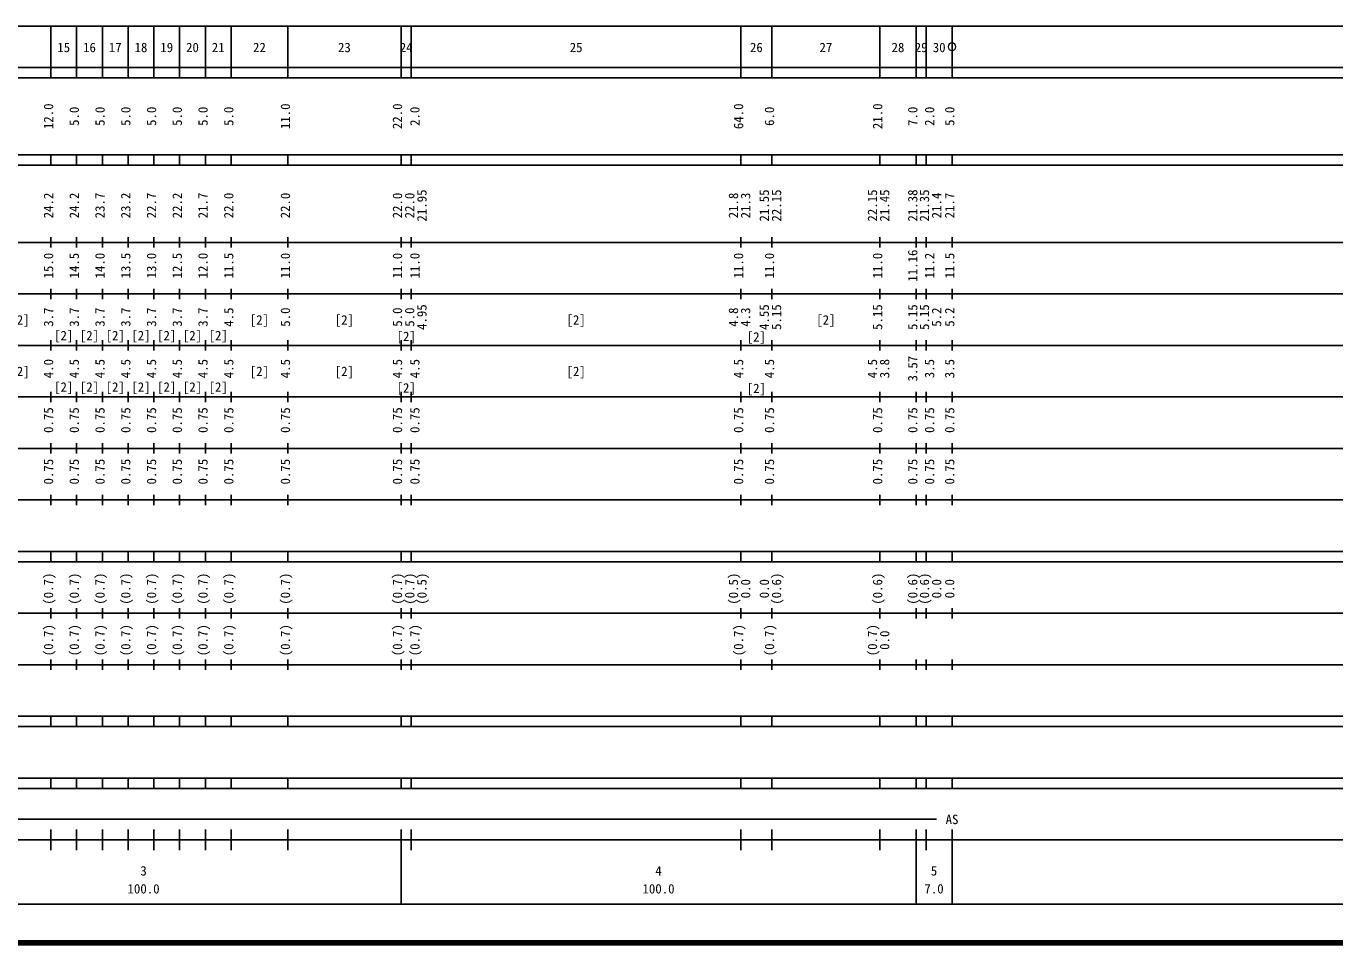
# Model space of a CAD drawing. Units: millimetres on the paper, enlarged 1000 times. Extents: x 40000 to 680000, y 20000 to 380000.
# Drawn here: x 295208 to 549330, y 20000 to 198000 of the extents above; entities that cross this region are included whole.
import ezdxf
from ezdxf.enums import TextEntityAlignment as Align

# ---------------------------------------------------------------- set-up
doc = ezdxf.new("R2010")
doc.units = ezdxf.units.MM
doc.header["$LTSCALE"] = 1000
doc.layers.add('M-TTL', color=2, linetype='Continuous', lineweight=140)
doc.layers.add('M-TTL-BAND', color=7, linetype='Continuous', lineweight=25)
doc.styles.add('ＭＳ ゴシック', font='')
doc.styles.get('ＭＳ ゴシック').set_extended_font_data('MS Gothic')

msp = doc.modelspace()

# ---------------------------------------------------------------- linework, layer by layer
at = {"layer": 'M-TTL'}
msp.add_line((40000, 20000), (680000, 20000), dxfattribs=at)
at = {"layer": 'M-TTL-BAND'}
for p, q in [((68000, 198000), (579000, 198000)), ((300000, 188000), (300000, 198000)), ((305000, 188000), (305000, 198000)), ((310000, 188000), (310000, 198000)), ((315000, 188000), (315000, 198000)), ((320000, 188000), (320000, 198000)), ((325000, 188000), (325000, 198000)), ((330000, 188000), (330000, 198000)), ((335000, 188000), (335000, 198000)), ((346000, 188000), (346000, 198000)), ((368000, 188000), (368000, 198000)), ((370000, 188000), (370000, 198000)), ((434000, 188000), (434000, 198000)), ((440000, 188000), (440000, 198000)), ((461000, 188000), (461000, 198000)), ((468000, 188000), (468000, 198000)), ((470000, 188000), (470000, 198000)), ((475000, 188000), (475000, 198000)), ((40000, 190000), (579000, 190000)), ((40000, 188000), (579000, 188000)), ((40000, 173000), (579000, 173000)), ((300000, 171000), (300000, 173000)), ((305000, 171000), (305000, 173000)), ((310000, 171000), (310000, 173000)), ((315000, 171000), (315000, 173000)), ((320000, 171000), (320000, 173000)), ((325000, 171000), (325000, 173000)), ((330000, 171000), (330000, 173000)), ((335000, 171000), (335000, 173000)), ((346000, 171000), (346000, 173000)), ((368000, 171000), (368000, 173000)), ((370000, 171000), (370000, 173000)), ((434000, 171000), (434000, 173000)), ((440000, 171000), (440000, 173000)), ((461000, 171000), (461000, 173000)), ((468000, 171000), (468000, 173000)), ((470000, 171000), (470000, 173000)), ((475000, 171000), (475000, 173000)), ((40000, 171000), (579000, 171000)), ((40000, 156000), (579000, 156000)), ((300000, 155000), (300000, 157000)), ((305000, 155000), (305000, 157000)), ((310000, 155000), (310000, 157000)), ((315000, 155000), (315000, 157000)), ((320000, 155000), (320000, 157000)), ((325000, 155000), (325000, 157000)), ((330000, 155000), (330000, 157000)), ((335000, 155000), (335000, 157000)), ((346000, 155000), (346000, 157000)), ((368000, 155000), (368000, 157000)), ((370000, 155000), (370000, 157000)), ((434000, 155000), (434000, 157000)), ((440000, 155000), (440000, 157000)), ((461000, 155000), (461000, 157000)), ((468000, 155000), (468000, 157000)), ((470000, 155000), (470000, 157000)), ((475000, 155000), (475000, 157000)), ((46000, 146000), (579000, 146000)), ((300000, 145000), (300000, 147000)), ((305000, 145000), (305000, 147000)), ((310000, 145000), (310000, 147000)), ((315000, 145000), (315000, 147000)), ((320000, 145000), (320000, 147000)), ((325000, 145000), (325000, 147000)), ((330000, 145000), (330000, 147000)), ((335000, 145000), (335000, 147000)), ((346000, 145000), (346000, 147000)), ((368000, 145000), (368000, 147000)), ((370000, 145000), (370000, 147000)), ((434000, 145000), (434000, 147000)), ((440000, 145000), (440000, 147000)), ((461000, 145000), (461000, 147000)), ((468000, 145000), (468000, 147000)), ((470000, 145000), (470000, 147000)), ((475000, 145000), (475000, 147000)), ((52000, 136000), (579000, 136000)), ((300000, 135000), (300000, 137000)), ((305000, 135000), (305000, 137000)), ((310000, 135000), (310000, 137000)), ((315000, 135000), (315000, 137000)), ((320000, 135000), (320000, 137000)), ((325000, 135000), (325000, 137000)), ((330000, 135000), (330000, 137000)), ((335000, 135000), (335000, 137000)), ((346000, 135000), (346000, 137000)), ((368000, 135000), (368000, 137000)), ((370000, 135000), (370000, 137000)), ((434000, 135000), (434000, 137000)), ((440000, 135000), (440000, 137000)), ((461000, 135000), (461000, 137000)), ((468000, 135000), (468000, 137000)), ((470000, 135000), (470000, 137000)), ((475000, 135000), (475000, 137000)), ((46000, 126000), (579000, 126000)), ((300000, 125000), (300000, 127000)), ((305000, 125000), (305000, 127000)), ((310000, 125000), (310000, 127000)), ((315000, 125000), (315000, 127000)), ((320000, 125000), (320000, 127000)), ((325000, 125000), (325000, 127000)), ((330000, 125000), (330000, 127000)), ((335000, 125000), (335000, 127000)), ((346000, 125000), (346000, 127000)), ((368000, 125000), (368000, 127000)), ((370000, 125000), (370000, 127000)), ((434000, 125000), (434000, 127000)), ((440000, 125000), (440000, 127000)), ((461000, 125000), (461000, 127000)), ((468000, 125000), (468000, 127000)), ((470000, 125000), (470000, 127000)), ((475000, 125000), (475000, 127000)), ((300000, 115000), (300000, 117000)), ((305000, 115000), (305000, 117000)), ((310000, 115000), (310000, 117000)), ((315000, 115000), (315000, 117000)), ((320000, 115000), (320000, 117000)), ((325000, 115000), (325000, 117000)), ((330000, 115000), (330000, 117000)), ((335000, 115000), (335000, 117000)), ((346000, 115000), (346000, 117000)), ((368000, 115000), (368000, 117000)), ((370000, 115000), (370000, 117000)), ((434000, 115000), (434000, 117000)), ((440000, 115000), (440000, 117000)), ((461000, 115000), (461000, 117000)), ((468000, 115000), (468000, 117000)), ((470000, 115000), (470000, 117000)), ((475000, 115000), (475000, 117000)), ((52000, 116000), (579000, 116000)), ((300000, 105000), (300000, 107000)), ((305000, 105000), (305000, 107000)), ((310000, 105000), (310000, 107000)), ((315000, 105000), (315000, 107000)), ((320000, 105000), (320000, 107000)), ((325000, 105000), (325000, 107000)), ((330000, 105000), (330000, 107000)), ((335000, 105000), (335000, 107000)), ((346000, 105000), (346000, 107000)), ((368000, 105000), (368000, 107000)), ((370000, 105000), (370000, 107000)), ((434000, 105000), (434000, 107000)), ((440000, 105000), (440000, 107000)), ((461000, 105000), (461000, 107000)), ((468000, 105000), (468000, 107000)), ((470000, 105000), (470000, 107000)), ((475000, 105000), (475000, 107000)), ((46000, 106000), (579000, 106000)), ((40000, 96000), (579000, 96000)), ((300000, 94000), (300000, 96000)), ((305000, 94000), (305000, 96000)), ((310000, 94000), (310000, 96000)), ((315000, 94000), (315000, 96000)), ((320000, 94000), (320000, 96000)), ((325000, 94000), (325000, 96000)), ((330000, 94000), (330000, 96000)), ((335000, 94000), (335000, 96000)), ((346000, 94000), (346000, 96000)), ((368000, 94000), (368000, 96000)), ((370000, 94000), (370000, 96000)), ((434000, 94000), (434000, 96000)), ((440000, 94000), (440000, 96000)), ((461000, 94000), (461000, 96000)), ((468000, 94000), (468000, 96000)), ((470000, 94000), (470000, 96000)), ((475000, 94000), (475000, 96000)), ((40000, 94000), (579000, 94000)), ((49000, 84000), (579000, 84000)), ((300000, 83000), (300000, 85000)), ((305000, 83000), (305000, 85000)), ((310000, 83000), (310000, 85000)), ((315000, 83000), (315000, 85000)), ((320000, 83000), (320000, 85000)), ((325000, 83000), (325000, 85000)), ((330000, 83000), (330000, 85000)), ((335000, 83000), (335000, 85000)), ((346000, 83000), (346000, 85000)), ((368000, 83000), (368000, 85000)), ((370000, 83000), (370000, 85000)), ((434000, 83000), (434000, 85000)), ((440000, 83000), (440000, 85000)), ((461000, 83000), (461000, 85000)), ((468000, 83000), (468000, 85000)), ((470000, 83000), (470000, 85000)), ((475000, 83000), (475000, 85000)), ((40000, 74000), (579000, 74000)), ((300000, 73000), (300000, 75000)), ((305000, 73000), (305000, 75000)), ((310000, 73000), (310000, 75000)), ((315000, 73000), (315000, 75000)), ((320000, 73000), (320000, 75000)), ((325000, 73000), (325000, 75000)), ((330000, 73000), (330000, 75000)), ((335000, 73000), (335000, 75000)), ((346000, 73000), (346000, 75000)), ((368000, 73000), (368000, 75000)), ((370000, 73000), (370000, 75000)), ((434000, 73000), (434000, 75000)), ((440000, 73000), (440000, 75000)), ((461000, 73000), (461000, 75000)), ((468000, 73000), (468000, 75000)), ((470000, 73000), (470000, 75000)), ((475000, 73000), (475000, 75000)), ((40000, 64000), (579000, 64000)), ((300000, 62000), (300000, 64000)), ((305000, 62000), (305000, 64000)), ((310000, 62000), (310000, 64000)), ((315000, 62000), (315000, 64000)), ((320000, 62000), (320000, 64000)), ((325000, 62000), (325000, 64000)), ((330000, 62000), (330000, 64000)), ((335000, 62000), (335000, 64000)), ((346000, 62000), (346000, 64000)), ((368000, 62000), (368000, 64000)), ((370000, 62000), (370000, 64000)), ((434000, 62000), (434000, 64000)), ((440000, 62000), (440000, 64000)), ((461000, 62000), (461000, 64000)), ((468000, 62000), (468000, 64000)), ((470000, 62000), (470000, 64000)), ((475000, 62000), (475000, 64000)), ((40000, 62000), (579000, 62000)), ((40000, 52000), (579000, 52000)), ((300000, 50000), (300000, 52000)), ((305000, 50000), (305000, 52000)), ((310000, 50000), (310000, 52000)), ((315000, 50000), (315000, 52000)), ((320000, 50000), (320000, 52000)), ((325000, 50000), (325000, 52000)), ((330000, 50000), (330000, 52000)), ((335000, 50000), (335000, 52000)), ((346000, 50000), (346000, 52000)), ((368000, 50000), (368000, 52000)), ((370000, 50000), (370000, 52000)), ((434000, 50000), (434000, 52000)), ((440000, 50000), (440000, 52000)), ((461000, 50000), (461000, 52000)), ((468000, 50000), (468000, 52000)), ((470000, 50000), (470000, 52000)), ((475000, 50000), (475000, 52000)), ((40000, 50000), (579000, 50000)), ((71000, 44000), (472000, 44000)), ((300000, 38000), (300000, 42000)), ((305000, 38000), (305000, 42000)), ((310000, 38000), (310000, 42000)), ((315000, 38000), (315000, 42000)), ((320000, 38000), (320000, 42000)), ((325000, 38000), (325000, 42000)), ((330000, 38000), (330000, 42000)), ((335000, 38000), (335000, 42000)), ((346000, 38000), (346000, 42000)), ((368000, 27500), (368000, 42000)), ((370000, 38000), (370000, 42000)), ((434000, 38000), (434000, 42000)), ((440000, 38000), (440000, 42000)), ((461000, 38000), (461000, 42000)), ((468000, 27500), (468000, 42000)), ((470000, 38000), (470000, 42000)), ((475000, 27500), (475000, 42000)), ((40000, 40000), (579000, 40000)), ((68000, 27500), (579000, 27500))]:
    msp.add_line(p, q, dxfattribs=at)
at = {"layer": 'M-TTL-BAND', "lineweight": 13}
msp.add_lwpolyline([(475750, 194000, 1), (474250, 194000, 1)], format="xyb", close=True, dxfattribs=at)

# ---------------------------------------------------------------- texts
at = {"layer": 'M-TTL-BAND', "style": 'ＭＳ ゴシック'}
for s, p in [('15', (302500, 192405)), ('16', (307500, 192405)), ('17', (312500, 192405)), ('18', (317500, 192405)), ('19', (322500, 192405)), ('20', (327500, 192405)), ('21', (332500, 192405)), ('22', (340500, 192405)), ('23', (357000, 192405)), ('24', (369000, 192405)), ('25', (402000, 192405)), ('26', (437000, 192405)), ('27', (450500, 192405)), ('28', (464500, 192405)), ('29', (469000, 192405)), ('30', (472500, 192405)), ('[2]', (294000, 139500)), ('[2]', (340500, 139500)), ('[2]', (357000, 139500)), ('[2]', (402000, 139500)), ('[2]', (450500, 139500)), ('[2]', (302500, 136462)), ('[2]', (307500, 136462)), ('[2]', (312500, 136462)), ('[2]', (317500, 136462)), ('[2]', (322500, 136462)), ('[2]', (327500, 136462)), ('[2]', (332500, 136462)), ('[2]', (369000, 136296)), ('[2]', (437000, 136195)), ('[2]', (294000, 129500)), ('[2]', (340500, 129500)), ('[2]', (357000, 129500)), ('[2]', (402000, 129500)), ('[2]', (302500, 126462)), ('[2]', (307500, 126462)), ('[2]', (312500, 126462)), ('[2]', (317500, 126462)), ('[2]', (322500, 126462)), ('[2]', (327500, 126462)), ('[2]', (332500, 126462)), ('[2]', (369000, 126296)), ('[2]', (437000, 126195)), ('AS', (475000, 42500)), ('3', (318000, 32523)), ('4', (418000, 32523)), ('5', (471500, 32523)), ('100.0', (318000, 29033)), ('100.0', (418000, 29033)), ('7.0', (471500, 29033))]:
    msp.add_text(s, height=1833, dxfattribs=at).set_placement(p, align=Align.BOTTOM_CENTER)
for s, p in [('12.0', (301000, 180500)), ('5.0', (306000, 180500)), ('5.0', (311000, 180500)), ('5.0', (316000, 180500)), ('5.0', (321000, 180500)), ('5.0', (326000, 180500)), ('5.0', (331000, 180500)), ('5.0', (336000, 180500)), ('11.0', (347000, 180500)), ('22.0', (368757, 180500)), ('2.0', (372139, 180500)), ('64.0', (435000, 180500)), ('6.0', (441000, 180500)), ('21.0', (462000, 180500)), ('7.0', (468818, 180500)), ('2.0', (472094, 180500)), ('5.0', (476000, 180500)), ('24.2', (301000, 163174)), ('24.2', (306000, 163174)), ('23.7', (311000, 163174)), ('23.2', (316000, 163174)), ('22.7', (321000, 163174)), ('22.2', (326000, 163174)), ('21.7', (331000, 163174)), ('22.0', (336000, 163174)), ('22.0', (347000, 163174)), ('22.0', (368757, 163174)), ('22.0', (371139, 163174)), ('21.95', (373509, 163174)), ('21.8', (434000, 163174)), ('21.3', (436370, 163174)), ('21.55', (440000, 163174)), ('22.15', (442370, 163174)), ('22.15', (461000, 163174)), ('21.45', (463370, 163174)), ('21.38', (468818, 163174)), ('21.35', (471094, 163174)), ('21.4', (473464, 163174)), ('21.7', (476000, 163174)), ('15.0', (301000, 151500)), ('14.5', (306000, 151500)), ('14.0', (311000, 151500)), ('13.5', (316000, 151500)), ('13.0', (321000, 151500)), ('12.5', (326000, 151500)), ('12.0', (331000, 151500)), ('11.5', (336000, 151500)), ('11.0', (347000, 151500)), ('11.0', (368757, 151500)), ('11.0', (372139, 151500)), ('11.0', (435000, 151500)), ('11.0', (441000, 151500)), ('11.0', (462000, 151500)), ('11.16', (468818, 151500)), ('11.2', (472094, 151500)), ('11.5', (476000, 151500)), ('3.7', (301000, 141500)), ('3.7', (306000, 141500)), ('3.7', (311000, 141500)), ('3.7', (316000, 141500)), ('3.7', (321000, 141500)), ('3.7', (326000, 141500)), ('3.7', (331000, 141500)), ('4.5', (336000, 141500)), ('5.0', (347000, 141500)), ('5.0', (368757, 141500)), ('5.0', (371139, 141500)), ('4.95', (373509, 141500)), ('4.8', (434000, 141500)), ('4.3', (436370, 141500)), ('4.55', (440000, 141500)), ('5.15', (442370, 141500)), ('5.15', (462000, 141500)), ('5.15', (468818, 141500)), ('5.15', (471094, 141500)), ('5.2', (473464, 141500)), ('5.2', (476000, 141500)), ('4.0', (301000, 131500)), ('4.5', (306000, 131500)), ('4.5', (311000, 131500)), ('4.5', (316000, 131500)), ('4.5', (321000, 131500)), ('4.5', (326000, 131500)), ('4.5', (331000, 131500)), ('4.5', (336000, 131500)), ('4.5', (347000, 131500)), ('4.5', (368757, 131500)), ('4.5', (372139, 131500)), ('4.5', (435000, 131500)), ('4.5', (441000, 131500)), ('4.5', (461000, 131500)), ('3.8', (463370, 131500)), ('3.57', (468818, 131500)), ('3.5', (472094, 131500)), ('3.5', (476000, 131500)), ('0.75', (301000, 121500)), ('0.75', (306000, 121500)), ('0.75', (311000, 121500)), ('0.75', (316000, 121500)), ('0.75', (321000, 121500)), ('0.75', (326000, 121500)), ('0.75', (331000, 121500)), ('0.75', (336000, 121500)), ('0.75', (347000, 121500)), ('0.75', (368757, 121500)), ('0.75', (372139, 121500)), ('0.75', (435000, 121500)), ('0.75', (441000, 121500)), ('0.75', (462000, 121500)), ('0.75', (468818, 121500)), ('0.75', (472094, 121500)), ('0.75', (476000, 121500)), ('0.75', (301000, 111500)), ('0.75', (306000, 111500)), ('0.75', (311000, 111500)), ('0.75', (316000, 111500)), ('0.75', (321000, 111500)), ('0.75', (326000, 111500)), ('0.75', (331000, 111500)), ('0.75', (336000, 111500)), ('0.75', (347000, 111500)), ('0.75', (368757, 111500)), ('0.75', (372139, 111500)), ('0.75', (435000, 111500)), ('0.75', (441000, 111500)), ('0.75', (462000, 111500)), ('0.75', (468818, 111500)), ('0.75', (472094, 111500)), ('0.75', (476000, 111500)), ('(0.7)', (301000, 88764)), ('(0.7)', (306000, 88764)), ('(0.7)', (311000, 88764)), ('(0.7)', (316000, 88764)), ('(0.7)', (321000, 88764)), ('(0.7)', (326000, 88764)), ('(0.7)', (331000, 88764)), ('(0.7)', (336000, 88764)), ('(0.7)', (347000, 88764)), ('(0.7)', (368757, 88764)), ('(0.7)', (371139, 88764)), ('(0.5)', (373509, 88764)), ('(0.5)', (434000, 88764)), ('(0.6)', (442370, 88764)), ('(0.6)', (462000, 88764)), ('(0.6)', (468818, 88764)), ('(0.6)', (471094, 88764)), ('0.0', (436370, 88764)), ('0.0', (440000, 88764)), ('0.0', (473464, 88764)), ('0.0', (476000, 88764)), ('(0.7)', (301000, 78764)), ('(0.7)', (306000, 78764)), ('(0.7)', (311000, 78764)), ('(0.7)', (316000, 78764)), ('(0.7)', (321000, 78764)), ('(0.7)', (326000, 78764)), ('(0.7)', (331000, 78764)), ('(0.7)', (336000, 78764)), ('(0.7)', (347000, 78764)), ('(0.7)', (368757, 78764)), ('(0.7)', (372139, 78764)), ('(0.7)', (435000, 78764)), ('(0.7)', (441000, 78764)), ('(0.7)', (461000, 78764)), ('0.0', (463370, 78764))]:
    msp.add_text(s, height=1833, rotation=90, dxfattribs=at).set_placement(p, align=Align.BOTTOM_CENTER)

doc.saveas('drawing.dxf')
